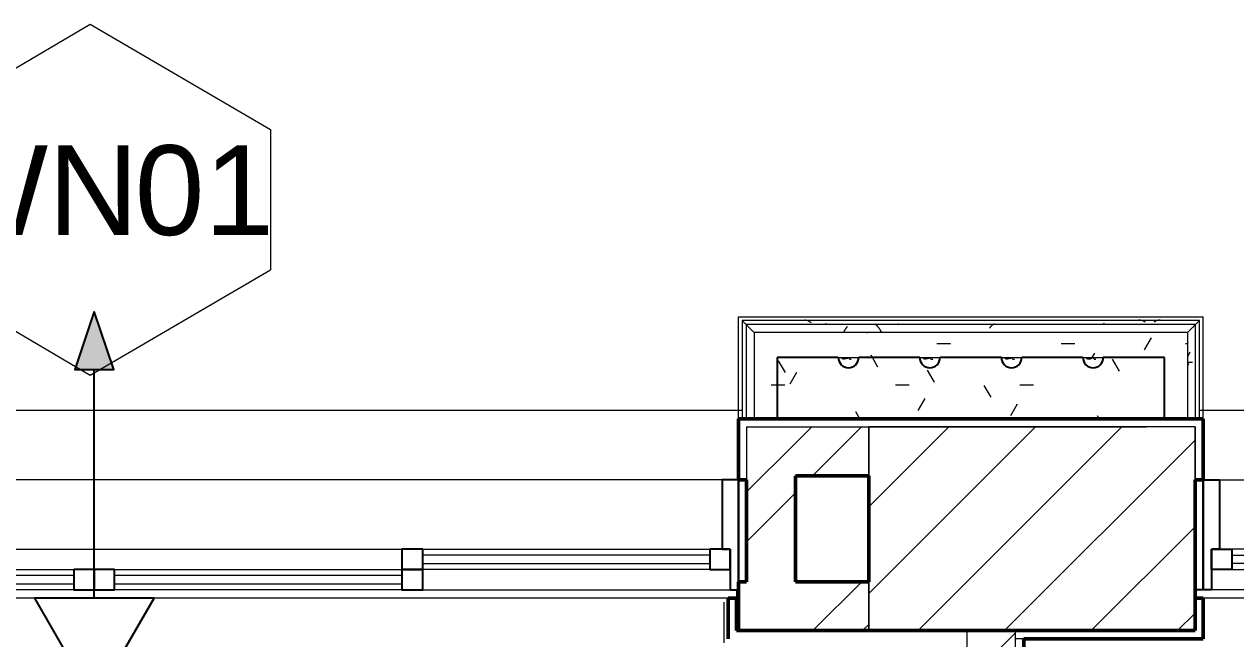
# Model space of a CAD drawing. Header units: millimetres. Extents: x -9358 to 257996, y -67499 to 9117.
# Drawn here: x 8328 to 11300, y -318 to 1190 of the extents above; entities that cross this region are included whole.
import ezdxf

# ---------------------------------------------------------------- set-up
doc = ezdxf.new("R2010")
doc.units = ezdxf.units.MM
doc.header["$LTSCALE"] = 1000
for name, color, linetype, lineweight in [('A-COL-RFC', 8, 'Continuous', 18), ('A-COL-RFC-1', 8, 'Continuous', 9), ('A-COL-RFC-2', 8, 'Continuous', 50), ('A-FLR-PAT', 8, 'Continuous', 18), ('A-LIN-30-1', 8, 'Continuous', 25), ('A-TYP-WIN', 8, 'Continuous', 0), ('A-WAL-CLD', 8, 'Continuous', 9), ('A-WAL-CMU', 8, 'Continuous', 50), ('A-WAL-FIN', 8, 'Continuous', 9), ('A-WAL-LOW-20', 8, 'Continuous', 18), ('A-WAL-LOW-20-1', 8, 'Continuous', 50), ('A-WAL-LOW-30', 8, 'Continuous', 18), ('A-WAL-PAT-1', 8, 'Continuous', 9), ('A-WIN', 8, 'Continuous', 9), ('A-WIN-1', 8, 'Continuous', 25), ('A-WIN-2', 8, 'Continuous', 18)]:
    doc.layers.add(name, color=color, linetype=linetype, lineweight=lineweight)
for name, color, linetype in [('DATANET', 4, 'Continuous'), ('LC-CABLE -10', 4, 'Continuous'), ('LC-DA-CIR', 4, 'Continuous'), ('LC-T-OUTLET', 4, 'Continuous')]:
    doc.layers.add(name, color=color, linetype=linetype)
doc.styles.add('Arial_8', font='arial.ttf', dxfattribs={"height": 220})
pattern_1 = [(45, (0, 0), (-251.447, 251.447), []), (45, (0, 381), (-251.447, 251.447), [])]
pattern_2 = [(0, (0, 0), (812.8, 203.2), [33.528, -576.072, 33.528, -576.072, -3251.2]), (0, (0, 0), (812.8, 203.2), [-1219.2, 33.528, -1185.672, 33.528, -576.072, -1422.4]), (0, (0, 0), (812.8, 203.2), [-3048, 33.528, -372.872, 33.528, -982.472]), (120, (304.8, 101.6), (-582.3764, 602.3054), [33.528, -576.072, 33.528, -576.072, -3251.2]), (120, (304.8, 101.6), (-582.3764, 602.3054), [-1219.2, 33.528, -1185.672, 33.528, -576.072, -1422.4]), (120, (304.8, 101.6), (-582.3764, 602.3054), [-3048, 33.528, -372.872, 33.528, -982.472]), (240, (406.4, 508), (-230.4236, -805.5054), [33.528, -576.072, 33.528, -576.072, -3251.2]), (240, (406.4, 508), (-230.4236, -805.5054), [-1219.2, 33.528, -1185.672, 33.528, -576.072, -1422.4]), (240, (406.4, 508), (-230.4236, -805.5054), [-3048, 33.528, -372.872, 33.528, -982.472])]
pattern_3 = [(0, (0, 0), (406.4, 101.6), [33.528, -271.272, 33.528, -271.272, -1625.6]), (0, (0, 0), (406.4, 101.6), [-609.6, 33.528, -576.072, 33.528, -271.272, -711.2]), (0, (0, 0), (406.4, 101.6), [-1524, 33.528, -169.672, 33.528, -474.472]), (120, (152.4, 50.8), (-291.1882, 301.1527), [33.528, -271.272, 33.528, -271.272, -1625.6]), (120, (152.4, 50.8), (-291.1882, 301.1527), [-609.6, 33.528, -576.072, 33.528, -271.272, -711.2]), (120, (152.4, 50.8), (-291.1882, 301.1527), [-1524, 33.528, -169.672, 33.528, -474.472]), (240, (203.2, 254), (-115.2118, -402.7527), [33.528, -271.272, 33.528, -271.272, -1625.6]), (240, (203.2, 254), (-115.2118, -402.7527), [-609.6, 33.528, -576.072, 33.528, -271.272, -711.2]), (240, (203.2, 254), (-115.2118, -402.7527), [-1524, 33.528, -169.672, 33.528, -474.472])]

# ---------------------------------------------------------------- blocks, each defined once
blk = doc.blocks.new('Window Tag - Window Tag-41068-01-Ground Floor Plan')
at = {"layer": 'A-TYP-WIN'}
for p, q in [((-4.506, 1.627), (-0.238, 4.142)), ((-0.238, 4.142), (4.181, 1.556)), ((-4.506, 1.627), (-4.506, -1.959)), ((4.181, 1.556), (4.181, -1.888)), ((-4.506, -1.959), (-0.238, -4.474)), ((-0.238, -4.474), (4.181, -1.888))]:
    blk.add_line(p, q, dxfattribs=at)
blk = doc.blocks.new('D-W')
at = {"color": 3, "elevation": 0}
blk.add_lwpolyline([(0, 254.5), (146.9, 0), (-146.9, 0), (0, 254.5)], dxfattribs=at)
at = {"layer": 'LC-T-OUTLET', "color": 2}
blk.add_attdef('W', (77.2, 236.3, 0), '', height=170, dxfattribs=at)
blk = doc.blocks.new('access point wifi weather proof')
at = {"layer": 'LC-CABLE -10'}
h = blk.add_hatch(color=3, dxfattribs=at)
h.dxf.hatch_style = 1
h.paths.add_polyline_path([(684.0372, -90.7097), (683.895, -90.6617), (683.895, -90.7577)])
at = {"layer": 'LC-CABLE -10', "color": 3}
blk.add_line((683.3342, -90.7097), (683.895, -90.7097), dxfattribs=at)
blk.add_lwpolyline([(684.0372, -90.7097), (683.895, -90.6617), (683.895, -90.7577)], close=True, dxfattribs=at)
at = {"layer": 'LC-DA-CIR'}
ref = blk.add_blockref('D-W', (683.3342, -90.7097), dxfattribs=dict(at, xscale=-0.0010000000000048, yscale=0.0010000000000048, zscale=0.0010000000000048, rotation=90))
ref.add_attrib('W', 'W', (682.9472, -90.6127), dxfattribs={"layer": 'LC-T-OUTLET', "color": 3, "height": 0.17})
blk = doc.blocks.new('Sliding_Window_Double - 3200 x 2700-2663070-01-Ground Floor Furniture Plan')
at = {"layer": 'A-WIN'}
for p, q in [((-701.8, 180.6), (-1456.3, 180.6)), ((-650.9, 180.6), (53.7, 180.6)), ((153.7, 180.6), (858.2, 180.6)), ((-1406.3, 130.6), (-701.8, 130.6)), ((53.7, 130.6), (-650.9, 130.6)), ((858.2, 130.6), (153.7, 130.6)), ((-701.8, 80.6), (-1406.3, 80.6)), ((858.2, 80.6), (-650.9, 80.6)), ((-1436.3, -89.4), (1643.7, -89.4))]:
    blk.add_line(p, q, dxfattribs=at)
at = {"layer": 'A-WIN-1'}
for p, q in [((-1456.3, 180.6), (-1476.3, 180.6)), ((-1456.3, 80.6), (-1456.3, 180.6)), ((-650.9, 180.6), (-701.8, 180.6)), ((-701.8, 180.6), (-701.8, 130.6)), ((-650.9, 130.6), (-650.9, 180.6)), ((103.7, 180.6), (53.7, 180.6)), ((53.7, 180.6), (53.7, 130.6)), ((153.7, 180.6), (103.7, 180.6)), ((103.7, 180.6), (103.7, 130.6)), ((103.7, 130.6), (103.7, 180.6)), ((153.7, 130.6), (153.7, 180.6)), ((-1476.3, 160.6), (-1476.3, -89.4)), ((-1476.3, -89.4), (-1476.3, 160.6)), ((-1406.3, 130.6), (-1456.3, 130.6)), ((-1456.3, 130.6), (-1456.3, 80.6)), ((-1406.3, 80.6), (-1406.3, 130.6)), ((-650.9, 130.6), (-701.8, 130.6)), ((-701.8, 130.6), (-701.8, 80.6)), ((-701.8, 130.6), (-650.9, 130.6)), ((-650.9, 80.6), (-650.9, 130.6)), ((53.7, 130.6), (103.7, 130.6)), ((103.7, 130.6), (153.7, 130.6)), ((-1436.3, 80.6), (-1456.3, 80.6)), ((-1456.3, 80.6), (-1406.3, 80.6)), ((-1436.3, -89.4), (-1436.3, 80.6)), ((-701.8, 80.6), (-650.9, 80.6)), ((-1476.3, -89.4), (-1436.3, -89.4))]:
    blk.add_line(p, q, dxfattribs=at)
at = {"layer": 'A-WIN-2'}
for p, q in [((53.7, 165.6), (-650.9, 165.6)), ((-650.9, 165.6), (-650.9, 145.6)), ((53.7, 145.6), (53.7, 165.6)), ((858.2, 165.6), (153.7, 165.6)), ((153.7, 165.6), (153.7, 145.6)), ((-650.9, 145.6), (53.7, 145.6)), ((153.7, 145.6), (858.2, 145.6)), ((-701.8, 115.6), (-1406.3, 115.6)), ((-1406.3, 115.6), (-1406.3, 95.6)), ((-1406.3, 95.6), (-701.8, 95.6)), ((-701.8, 95.6), (-701.8, 115.6))]:
    blk.add_line(p, q, dxfattribs=at)
blk = doc.blocks.new('Sliding_Window_Double - 3200 x 2700-V64-01-Ground Floor Furniture Plan')
at = {"layer": 'A-WIN'}
for p, q in [((-1436.3, 89.4), (1643.7, 89.4)), ((-701.8, -80.6), (-1406.3, -80.6)), ((-1406.3, -130.6), (-701.8, -130.6)), ((-701.8, -180.6), (-1456.3, -180.6))]:
    blk.add_line(p, q, dxfattribs=at)
at = {"layer": 'A-WIN-1'}
for p, q in [((-1476.3, 89.4), (-1436.3, 89.4)), ((-1476.3, -180.6), (-1476.3, 89.4)), ((-1476.3, 89.4), (-1476.3, -180.6)), ((-1436.3, 89.4), (-1436.3, -80.6)), ((-1456.3, -80.6), (-1456.3, -180.6)), ((-1436.3, -80.6), (-1456.3, -80.6)), ((-1456.3, -130.6), (-1456.3, -80.6)), ((-1456.3, -80.6), (-1406.3, -80.6)), ((-1406.3, -80.6), (-1406.3, -130.6)), ((-1406.3, -130.6), (-1456.3, -130.6)), ((-1476.3, -180.6), (-1496.3, -180.6)), ((-1456.3, -180.6), (-1476.3, -180.6))]:
    blk.add_line(p, q, dxfattribs=at)
at = {"layer": 'A-WIN-2'}
for p, q in [((-1406.3, -95.6), (-701.8, -95.6)), ((-1406.3, -115.6), (-1406.3, -95.6)), ((-701.8, -115.6), (-1406.3, -115.6))]:
    blk.add_line(p, q, dxfattribs=at)
blk = doc.blocks.new('FP_534-01-Ground Floor Furniture Plan')
at = {"layer": 'A-WAL-PAT-1'}
for p, q in [((10732.7, 519.2), (10734.1, 517.8)), ((10734.1, 517.8), (10736.6, 516.9)), ((10736.6, 516.9), (10740, 516.8)), ((10740, 516.8), (10744, 517.5)), ((10744, 517.5), (10748.1, 519)), ((10750, 520), (10751.5, 517.8)), ((10751.5, 517.8), (10754, 516.4)), ((10754, 516.4), (10756.9, 516.2))]:
    blk.add_line(p, q, dxfattribs=at)
blk = doc.blocks.new('FP_535-01-Ground Floor Furniture Plan')
at = {"layer": 'A-WAL-PAT-1'}
for p, q in [((10532.5, 519.1), (10533.8, 517.8)), ((10533.8, 517.8), (10536.4, 516.9)), ((10536.4, 516.9), (10539.8, 516.8)), ((10539.8, 516.8), (10543.8, 517.5)), ((10543.8, 517.5), (10547.9, 519)), ((10549.7, 520), (10551.3, 517.8)), ((10551.3, 517.8), (10553.7, 516.5)), ((10553.7, 516.5), (10556.6, 516.3))]:
    blk.add_line(p, q, dxfattribs=at)
blk = doc.blocks.new('FP_536-01-Ground Floor Furniture Plan')
at = {"layer": 'A-WAL-PAT-1'}
for p, q in [((10332.7, 519.1), (10334.1, 517.8)), ((10334.1, 517.8), (10336.6, 516.9)), ((10336.6, 516.9), (10340.1, 516.8)), ((10340.1, 516.8), (10344.1, 517.5)), ((10344.1, 517.5), (10348.2, 519)), ((10350, 520), (10351.5, 517.8)), ((10351.5, 517.8), (10353.9, 516.5)), ((10353.9, 516.5), (10356.8, 516.3))]:
    blk.add_line(p, q, dxfattribs=at)
blk = doc.blocks.new('FP_537-01-Ground Floor Furniture Plan')
at = {"layer": 'A-WAL-PAT-1'}
for p, q in [((10932.7, 519.2), (10934.1, 517.8)), ((10934.1, 517.8), (10936.6, 517)), ((10936.6, 517), (10940, 516.8)), ((10940, 516.8), (10943.9, 517.4)), ((10943.9, 517.4), (10948.1, 519)), ((10950, 520), (10951.5, 517.8)), ((10951.5, 517.8), (10954, 516.4)), ((10954, 516.4), (10956.9, 516.2))]:
    blk.add_line(p, q, dxfattribs=at)
blk = doc.blocks.new('Walls 425 - Walls 304-2899905-01-Ground Floor Furniture Plan')
at = {"layer": 'A-WAL-PAT-1'}
h = blk.add_hatch(dxfattribs=at)
h.set_pattern_fill('FP_136', color=256, style=0, pattern_type=2)
h.set_pattern_definition(pattern_3)
h.paths.add_polyline_path([(10175, 370), (11125, 370), (11125, 520), (10975, 520), (10970.2, 505.3), (10957.7, 496.2), (10942.3, 496.2), (10929.8, 505.3), (10925, 520), (10775, 520), (10770.2, 505.3), (10757.7, 496.2), (10742.3, 496.2), (10729.8, 505.3), (10725, 520), (10574.7, 520), (10570, 505.3), (10557.5, 496.2), (10542, 496.2), (10529.5, 505.3), (10524.7, 520), (10375, 520), (10370.2, 505.3), (10357.7, 496.2), (10342.3, 496.2), (10329.8, 505.3), (10325, 520), (10175, 520)], flags=0)
at = {"layer": 'A-LIN-30-1'}
for p, q in [((10325, 520), (10175, 520)), ((10175, 520), (10175, 370)), ((10524.7, 520), (10375, 520)), ((10725, 520), (10574.7, 520)), ((10925, 520), (10775, 520)), ((11125, 520), (10975, 520)), ((11125, 370), (11125, 520)), ((10175, 370), (11125, 370))]:
    blk.add_line(p, q, dxfattribs=at)
for centre, end in [((10350, 520), 360), ((10549.7, 520), 360), ((10750, 520), 360), ((10950, 520), 0)]:
    blk.add_arc(centre, 25, 180, end, dxfattribs=at)
at = {"layer": 'A-WAL-FIN'}
for p, q in [((10325, 520), (10350, 520)), ((10350, 520), (10375, 520)), ((10524.7, 520), (10549.7, 520)), ((10549.7, 520), (10574.7, 520)), ((10725, 520), (10750, 520)), ((10750, 520), (10775, 520)), ((10925, 520), (10950, 520)), ((10950, 520), (10975, 520))]:
    blk.add_line(p, q, dxfattribs=at)
at = {"layer": 'A-WAL-LOW-20-1'}
for name in ['FP_536-01-Ground Floor Furniture Plan', 'FP_535-01-Ground Floor Furniture Plan', 'FP_534-01-Ground Floor Furniture Plan', 'FP_537-01-Ground Floor Furniture Plan']:
    blk.add_blockref(name, (0, 0), dxfattribs=at)
blk = doc.blocks.new('FP_538-01-Ground Floor Furniture Plan')
at = {"layer": 'A-WAL-LOW-20'}
blk.add_line((11201.4, 370), (11201.4, 601.4), dxfattribs=at)
at = {"layer": 'A-WAL-PAT-1'}
for p, q in [((11182, 522.9), (11182.5, 523.7)), ((11193.7, 508), (11182, 508)), ((11182, 506.8), (11182.4, 505.9)), ((11182.4, 505.9), (11182.9, 505.1)), ((11182.5, 523.7), (11183, 524.6)), ((11183, 524.6), (11183.5, 525.5)), ((11183.5, 525.5), (11184, 526.4)), ((11184, 526.4), (11184.5, 527.2)), ((11184.5, 527.2), (11185, 528.1)), ((11185, 528.1), (11185.5, 529)), ((11185.5, 529), (11186, 529.9)), ((11186, 529.9), (11186.4, 530.8)), ((11186.4, 530.8), (11186.9, 531.6)), ((11186.9, 531.6), (11187.4, 532.5)), ((11187.4, 532.5), (11187.9, 533.4)), ((11182.9, 505.1), (11183.4, 504.2)), ((11183.4, 504.2), (11183.9, 503.4)), ((11183.9, 503.4), (11184.4, 502.5))]:
    blk.add_line(p, q, dxfattribs=at)
blk = doc.blocks.new('FP_539-01-Ground Floor Furniture Plan')
at = {"layer": 'A-WAL-LOW-20'}
blk.add_line((11211.1, 370), (11211.1, 611.1), dxfattribs=at)
blk = doc.blocks.new('FP_540-01-Ground Floor Furniture Plan')
at = {"layer": 'A-WAL-LOW-20'}
blk.add_line((11201.4, 601.4), (10098.6, 601.4), dxfattribs=at)
at = {"layer": 'A-WAL-PAT-1'}
for p, q in [((10294.5, 602.5), (10294, 602.5)), ((10295, 602.4), (10294.5, 602.5)), ((10295.5, 602.4), (10295, 602.4)), ((10296, 602.2), (10295.5, 602.4)), ((10296.6, 602.1), (10296, 602.2)), ((10345.8, 594.6), (10345.3, 594)), ((10346.3, 595.3), (10345.8, 594.6)), ((10346.9, 595.9), (10346.3, 595.3)), ((10347.4, 596.5), (10346.9, 595.9)), ((10419.1, 598.9), (10418.6, 599.3)), ((10419.6, 598.4), (10419.1, 598.9)), ((10420.2, 597.9), (10419.6, 598.4)), ((10420.7, 597.3), (10420.2, 597.9)), ((10421.2, 596.8), (10420.7, 597.3)), ((10421.7, 596.2), (10421.2, 596.8)), ((10422.3, 595.6), (10421.7, 596.2)), ((10422.8, 594.9), (10422.3, 595.6)), ((10423.3, 594.2), (10422.8, 594.9)), ((10469.9, 601), (10469.4, 600.7)), ((10470.4, 601.3), (10469.9, 601)), ((10471, 601.6), (10470.4, 601.3)), ((10471.5, 601.8), (10471, 601.6)), ((10472, 602), (10471.5, 601.8)), ((10472.5, 602.2), (10472, 602)), ((10473.1, 602.3), (10472.5, 602.2)), ((10473.6, 602.4), (10473.1, 602.3)), ((10474.1, 602.5), (10473.6, 602.4)), ((10474.6, 602.5), (10474.1, 602.5)), ((10697.7, 594.6), (10697.2, 593.9)), ((10698.3, 595.2), (10697.7, 594.6)), ((10698.8, 595.9), (10698.3, 595.2)), ((10699.3, 596.5), (10698.8, 595.9)), ((10699.8, 597), (10699.3, 596.5)), ((10700.4, 597.6), (10699.8, 597)), ((10700.9, 598.1), (10700.4, 597.6)), ((10701.4, 598.6), (10700.9, 598.1)), ((10701.9, 599.1), (10701.4, 598.6)), ((10702.5, 599.5), (10701.9, 599.1)), ((10703, 600), (10702.5, 599.5)), ((10703.5, 600.3), (10703, 600)), ((10704, 600.7), (10703.5, 600.3)), ((10704.6, 601), (10704, 600.7)), ((10705.1, 601.3), (10704.6, 601)), ((10705.6, 601.6), (10705.1, 601.3)), ((10706.1, 601.8), (10705.6, 601.6)), ((10706.6, 602), (10706.1, 601.8)), ((10707.2, 602.2), (10706.6, 602)), ((10707.7, 602.3), (10707.2, 602.2)), ((10708.2, 602.4), (10707.7, 602.3)), ((10708.7, 602.5), (10708.2, 602.4)), ((10709.3, 602.5), (10708.7, 602.5)), ((11115.7, 602.5), (11115.2, 602.5)), ((10338.2, 582.8), (10337.6, 582)), ((10338.7, 583.7), (10338.2, 582.8)), ((10339.2, 584.6), (10338.7, 583.7)), ((10339.7, 585.5), (10339.2, 584.6)), ((10340.2, 586.3), (10339.7, 585.5)), ((10340.7, 587.2), (10340.2, 586.3)), ((10341.2, 588), (10340.7, 587.2)), ((10341.7, 588.8), (10341.2, 588)), ((10342.3, 589.6), (10341.7, 588.8)), ((10342.8, 590.4), (10342.3, 589.6)), ((10343.3, 591.1), (10342.8, 590.4)), ((10343.8, 591.9), (10343.3, 591.1)), ((10344.3, 592.6), (10343.8, 591.9)), ((10344.8, 593.3), (10344.3, 592.6)), ((10345.3, 594), (10344.8, 593.3)), ((10423.9, 593.5), (10423.3, 594.2)), ((10424.4, 592.8), (10423.9, 593.5)), ((10424.9, 592.1), (10424.4, 592.8)), ((10425.4, 591.3), (10424.9, 592.1)), ((10426, 590.6), (10425.4, 591.3)), ((10426.5, 589.8), (10426, 590.6)), ((10427, 589), (10426.5, 589.8)), ((10427.5, 588.1), (10427, 589)), ((10428.1, 587.3), (10427.5, 588.1)), ((10428.6, 586.4), (10428.1, 587.3)), ((10429.1, 585.6), (10428.6, 586.4)), ((10429.6, 584.7), (10429.1, 585.6)), ((10430.2, 583.8), (10429.6, 584.7)), ((10430.7, 582.9), (10430.2, 583.8)), ((10431.2, 582), (10430.7, 582.9)), ((10696.7, 593.2), (10696.2, 592.5)), ((10697.2, 593.9), (10696.7, 593.2))]:
    blk.add_line(p, q, dxfattribs=at)
blk = doc.blocks.new('FP_541-01-Ground Floor Furniture Plan')
at = {"layer": 'A-WAL-LOW-20'}
blk.add_line((11211.1, 611.1), (10088.9, 611.1), dxfattribs=at)
at = {"layer": 'A-WAL-PAT-1'}
for p, q in [((10244.1, 611.9), (10242.6, 612.1)), ((10245.7, 611.7), (10244.1, 611.9)), ((10247.2, 611.3), (10245.7, 611.7)), ((10248.7, 610.8), (10247.2, 611.3)), ((10250.2, 610.3), (10248.7, 610.8)), ((10251.8, 609.7), (10250.2, 610.3)), ((10253.3, 609), (10251.8, 609.7)), ((10254.8, 608.2), (10253.3, 609)), ((10256.3, 607.3), (10254.8, 608.2)), ((10257.9, 606.3), (10256.3, 607.3)), ((10259.4, 605.3), (10257.9, 606.3)), ((10363.2, 602.3), (10396.7, 602.3)), ((10972.8, 602.3), (11006.3, 602.3)), ((10975.4, 602.7), (10973.9, 601.4)), ((10976.9, 603.9), (10975.4, 602.7)), ((11063.3, 612.2), (11061.7, 612.2)), ((11064.8, 612), (11063.3, 612.2)), ((11066.3, 611.8), (11064.8, 612)), ((11067.8, 611.4), (11066.3, 611.8)), ((11069.4, 611), (11067.8, 611.4)), ((11070.9, 610.5), (11069.4, 611)), ((11072.4, 609.9), (11070.9, 610.5)), ((11073.9, 609.3), (11072.4, 609.9)), ((11075.5, 608.5), (11073.9, 609.3)), ((11077, 607.6), (11075.5, 608.5)), ((11078.5, 606.7), (11077, 607.6)), ((11100.4, 608.1), (11098.9, 607.2)), ((11102, 608.9), (11100.4, 608.1)), ((11103.5, 609.6), (11102, 608.9)), ((11105, 610.2), (11103.5, 609.6)), ((11106.5, 610.8), (11105, 610.2)), ((11108.1, 611.2), (11106.5, 610.8)), ((11109.6, 611.6), (11108.1, 611.2)), ((11111.1, 611.9), (11109.6, 611.6)), ((11112.6, 612.1), (11111.1, 611.9)), ((11114.2, 612.2), (11112.6, 612.1))]:
    blk.add_line(p, q, dxfattribs=at)
blk = doc.blocks.new('FP_542-01-Ground Floor Furniture Plan')
at = {"layer": 'A-WAL-LOW-20'}
blk.add_line((10098.6, 601.4), (10098.6, 370), dxfattribs=at)
blk = doc.blocks.new('FP_543-01-Ground Floor Furniture Plan')
at = {"layer": 'A-WAL-LOW-20'}
blk.add_line((10088.9, 611.1), (10088.9, 370), dxfattribs=at)
blk = doc.blocks.new('Walls 426 - Walls 78-2900049-01-Ground Floor Furniture Plan')
at = {"layer": 'A-WAL-PAT-1'}
h = blk.add_hatch(dxfattribs=at)
h.set_pattern_fill('FP_195', color=256, style=0, pattern_type=2)
h.set_pattern_definition(pattern_3)
h.paths.add_polyline_path([(10350, 520), (10354, 518), (10354, 518.9), (10351.5, 519.6)], flags=0)
h.paths.add_polyline_path([(10549.7, 520), (10553.7, 518), (10553.7, 518.9), (10551.3, 519.6)], flags=0)
h.paths.add_polyline_path([(10750, 520), (10754, 518), (10754, 518.9), (10751.5, 519.6)], flags=0)
h.paths.add_polyline_path([(10950, 520), (10954, 518), (10954, 518.9), (10951.5, 519.6)], flags=0)
h.paths.add_polyline_path([(11125, 370), (11181.7, 370), (11181.7, 581.7), (10118.3, 581.7), (10118.3, 370), (10175, 370), (10175, 520), (10325, 520), (10325.6, 520), (10374.2, 520), (10375, 520), (10524.7, 520), (10525.4, 520), (10573.9, 520), (10574.7, 520), (10725, 520), (10725.6, 520), (10774.2, 520), (10775, 520), (10925, 520), (10925.6, 520), (10974.4, 519.8), (10975, 520), (11125, 520), (11125, 480.7)], flags=0)
at = {"layer": 'A-WAL-LOW-20'}
for p, q in [((11181.7, 581.7), (10118.3, 581.7)), ((10118.3, 581.7), (10118.3, 370)), ((11181.7, 581.7), (11181.7, 370))]:
    blk.add_line(p, q, dxfattribs=at)
for points, knots in [([(10088.9, 611.1), (10088.9, 611.1), (10089.3, 610.7), (10092.2, 607.8), (10096.1, 603.9), (10098, 602)], [0.1701475, 0.1701475, 0.1701475, 0.1701475, 0.25, 0.5, 0.6488772, 0.6488772, 0.6488772, 0.6488772]), ([(10098.6, 601.4), (10098.6, 601.4), (10098.8, 601.2), (10099.7, 600.3), (10101.4, 598.6), (10103, 597), (10104.9, 595.1), (10107.1, 592.9), (10109.6, 590.4), (10113.3, 586.7), (10116.2, 583.7), (10118.3, 581.7)], [0.4599876, 0.4599876, 0.4599876, 0.4599876, 0.5, 0.6, 0.65, 0.7, 0.75, 0.8, 0.85, 0.9, 1, 1, 1, 1]), ([(11201.4, 601.4), (11201.4, 601.4), (11201.2, 601.2), (11200.3, 600.3), (11198.6, 598.6), (11197, 597), (11195.1, 595.1), (11192.9, 592.9), (11190.4, 590.4), (11186.7, 586.7), (11183.7, 583.8), (11181.7, 581.7)], [0.4599876, 0.4599876, 0.4599876, 0.4599876, 0.5, 0.6, 0.65, 0.7, 0.75, 0.8, 0.85, 0.9, 1, 1, 1, 1]), ([(11211.1, 611.1), (11211.1, 611.1), (11210.7, 610.7), (11207.8, 607.8), (11203.9, 603.9), (11202, 602)], [0.1701475, 0.1701475, 0.1701475, 0.1701475, 0.25, 0.5, 0.6488772, 0.6488772, 0.6488772, 0.6488772])]:
    blk.add_open_spline(points, degree=3, knots=knots, dxfattribs=at)
for name in ['FP_541-01-Ground Floor Furniture Plan', 'FP_543-01-Ground Floor Furniture Plan', 'FP_540-01-Ground Floor Furniture Plan', 'FP_542-01-Ground Floor Furniture Plan', 'FP_538-01-Ground Floor Furniture Plan', 'FP_539-01-Ground Floor Furniture Plan']:
    blk.add_blockref(name, (0, 0), dxfattribs=at)
blk = doc.blocks.new('G')
at = {"layer": 'A-COL-RFC-1'}
h = blk.add_hatch(dxfattribs=at)
h.set_pattern_fill('FP_4', color=256, style=0, pattern_type=2)
h.set_pattern_definition([(45, (0, 0), (-106.066, 106.066), [])])
h.paths.add_polyline_path([(10400, -150), (11200, -150), (11200, 350), (10400, 350), (10400, -30)], flags=0)
at = {"layer": 'A-WAL-PAT-1'}
h = blk.add_hatch(dxfattribs=at)
h.set_pattern_fill('FP_1', color=256, style=0, pattern_type=2)
h.set_pattern_definition(pattern_1)
h.paths.add_polyline_path([(10220, -30), (10220, 350), (10100, 350), (10100, -30)], flags=0)
h = blk.add_hatch(dxfattribs=at)
h.set_pattern_fill('FP_1', color=256, style=0, pattern_type=2)
h.set_pattern_definition(pattern_1)
h.paths.add_polyline_path([(10400, 230), (10400, 350), (10220, 350), (10220, 230)], flags=0)
h = blk.add_hatch(dxfattribs=at)
h.set_pattern_fill('FP_1', color=256, style=0, pattern_type=2)
h.set_pattern_definition(pattern_1)
h.paths.add_polyline_path([(10080, -150), (10400, -150), (10400, -30), (10080, -30), (10080, -50)], flags=0)
h.paths.add_polyline_path([(11200, -150), (11220, -150), (11220, -70), (11200, -70)], flags=0)
h = blk.add_hatch(dxfattribs=at)
h.set_pattern_fill('FP_1', color=256, style=0, pattern_type=2)
h.set_pattern_definition(pattern_1)
h.paths.add_polyline_path([(10760, -8259.5), (10760, -7905), (10700, -7905), (10700, -7925), (10640, -7925), (10640, -8259.5)], flags=0)
h.paths.add_polyline_path([(10760, -6305), (10760, -150), (10640, -150), (10640, -6285), (10700, -6285), (10700, -6305), (10755, -6305)], flags=0)
h = blk.add_hatch(dxfattribs=at)
h.set_pattern_fill('FP_2', color=256, style=0, pattern_type=2)
h.set_pattern_definition(pattern_2)
h.paths.add_polyline_path([(10760, -8289.5), (10780, -8289.5), (10780, -8279.5), (10640, -8279.5), (10640, -8289.5)], flags=0)
h.paths.add_polyline_path([(10760, -8139.5), (10780, -8139.5), (10780, -7905), (10760, -7905)], flags=0)
h.paths.add_polyline_path([(10760, -6305), (10780, -6305), (10780, -170), (10760, -170), (10760, -6136)], flags=0)
h = blk.add_hatch(dxfattribs=at)
h.set_pattern_fill('FP_2', color=256, style=0, pattern_type=2)
h.set_pattern_definition(pattern_2)
h.paths.add_polyline_path([(10947.7, -170), (11220, -170), (11220, -150), (10760, -150), (10760, -170), (10780, -170)], flags=0)
at = {"layer": 'A-COL-RFC'}
for p, q in [((11080, 350), (10400, 350)), ((10400, 350), (10400, 230)), ((11200, 350), (11080, 350)), ((11200, 220), (11200, 350)), ((10400, -30), (10400, -150)), ((11200, -150), (11200, -70))]:
    blk.add_line(p, q, dxfattribs=at)
at = {"layer": 'A-COL-RFC-2'}
for p, q in [((10400, 230), (10400, -30)), ((11200, -70), (11200, 220)), ((10400, -150), (11200, -150))]:
    blk.add_line(p, q, dxfattribs=at)
at = {"layer": 'A-FLR-PAT'}
for p, q in [((10089.2, 390), (6910.8, 390)), ((14330, 390), (11210.8, 390))]:
    blk.add_line(p, q, dxfattribs=at)
at = {"layer": 'A-WAL-CLD'}
for p, q in [((10100, 350), (10400, 350)), ((10100, 350), (10100, 220)), ((10640, -150), (10640, -6285)), ((10760, -6305), (10760, -150)), ((10780, -170), (10760, -170))]:
    blk.add_line(p, q, dxfattribs=at)
at = {"layer": 'A-WAL-CMU'}
for p, q in [((11220, 370), (10080, 370)), ((10080, 370), (10080, 220)), ((11220, 220), (11220, 370)), ((10080, 220), (10100, 220)), ((10100, 220), (10100, -30)), ((10220, 230), (10400, 230)), ((10220, -30), (10220, 230)), ((11200, 220), (11220, 220)), ((10100, -30), (10080, -30)), ((10080, -30), (10080, -50)), ((10080, -50), (10080, -150)), ((10400, -30), (10220, -30)), ((10055, -70), (10055, -170)), ((10075, -70), (10055, -70)), ((10075, -150), (10075, -70)), ((11220, -70), (11200, -70)), ((11200, -70), (11200, -150)), ((11220, -170), (11220, -70)), ((11200, -150), (10075, -150)), ((10780, -6305), (10780, -170)), ((10780, -170), (11220, -170))]:
    blk.add_line(p, q, dxfattribs=at)
at = {"layer": 'A-WAL-LOW-30'}
for p, q in [((10080, 620), (11220, 620)), ((10080, 370), (10080, 620)), ((11220, 370), (11220, 620)), ((10400, 350), (11080, 350)), ((10400, 230), (10400, 350)), ((11200, 350), (11200, 220)), ((10075, -50), (10075, -70)), ((10400, -150), (10400, -30)), ((10055, -70), (6940, -70)), ((10045, -180), (10045, -80)), ((14400, -70), (11220, -70))]:
    blk.add_line(p, q, dxfattribs=at)
at = {"layer": 'A-WAL-LOW-20'}
blk.add_blockref('Walls 426 - Walls 78-2900049-01-Ground Floor Furniture Plan', (0, 0), dxfattribs=at)
at = {"layer": 'A-WAL-LOW-20-1'}
blk.add_blockref('Walls 425 - Walls 304-2899905-01-Ground Floor Furniture Plan', (0, 0), dxfattribs=at)
at = {"layer": 'A-WIN', "rotation": 180}
blk.add_blockref('Sliding_Window_Double - 3200 x 2700-2663070-01-Ground Floor Furniture Plan', (8603.7, 130.6), dxfattribs=at)
at = {"layer": 'A-WIN'}
blk.add_blockref('Sliding_Window_Double - 3200 x 2700-V64-01-Ground Floor Furniture Plan', (12696.3, 130.6), dxfattribs=at)

msp = doc.modelspace()

# ---------------------------------------------------------------- block references
msp.add_blockref('G', (0, -148.1))

# ---------------------------------------------------------------- next in the draw order: linework, layer by layer
at = {"layer": 'A-TYP-WIN'}
msp.add_line((8500, 85), (8500, 328.5), dxfattribs=at)

# ---------------------------------------------------------------- next in the draw order: block references
at = {"layer": 'A-TYP-WIN', "xscale": 99.99999999999991, "yscale": 99.99999999999991, "zscale": 99.99999999999991}
msp.add_blockref('Window Tag - Window Tag-41068-01-Ground Floor Plan', (8514.1, 775.9), dxfattribs=at)
at = {"layer": 'DATANET', "color": 3, "xscale": 1000, "yscale": 1000, "zscale": 1000, "rotation": 90}
msp.add_blockref('access point wifi weather proof', (-82209.7, -683552.3), dxfattribs=at)

# ---------------------------------------------------------------- next in the draw order: texts
at = {"layer": 'A-TYP-WIN', "char_height": 220, "attachment_point": 1, "style": 'Arial_8'}
for s, insert, width in [('WN', (8096.6, 892.8), 609.282), ('01', (8599.3, 892.8), 400.844)]:
    msp.add_mtext(s, dxfattribs=dict(at, insert=insert, width=width))

doc.saveas('drawing.dxf')
